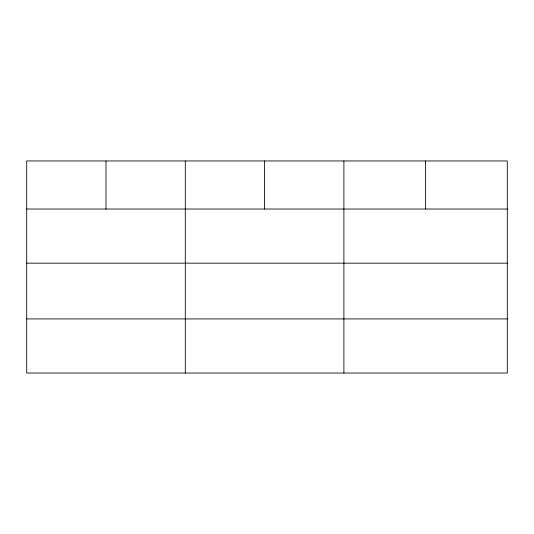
<?xml version="1.0" encoding="UTF-8"?>
<svg xmlns="http://www.w3.org/2000/svg" width="534" height="534" viewBox="0 0 534 534"><rect width="100%" height="100%" fill="white"/><g stroke="black" fill="none" stroke-linecap="round" stroke-linejoin="round"><path stroke-width="0.8" d="M507.3 263.162L507.3 160.954L26.7 160.954L26.7 373.046L507.3 373.046L507.3 263.162L26.7 263.162M26.7 209.034L507.3 209.034M26.7 318.925L507.3 318.925M425.598 160.954L425.598 209.034M343.896 160.954L343.896 373.046M264.597 160.954L264.597 209.034M185.298 160.954L185.298 373.046M105.999 160.954L105.999 209.034"/></g></svg>
